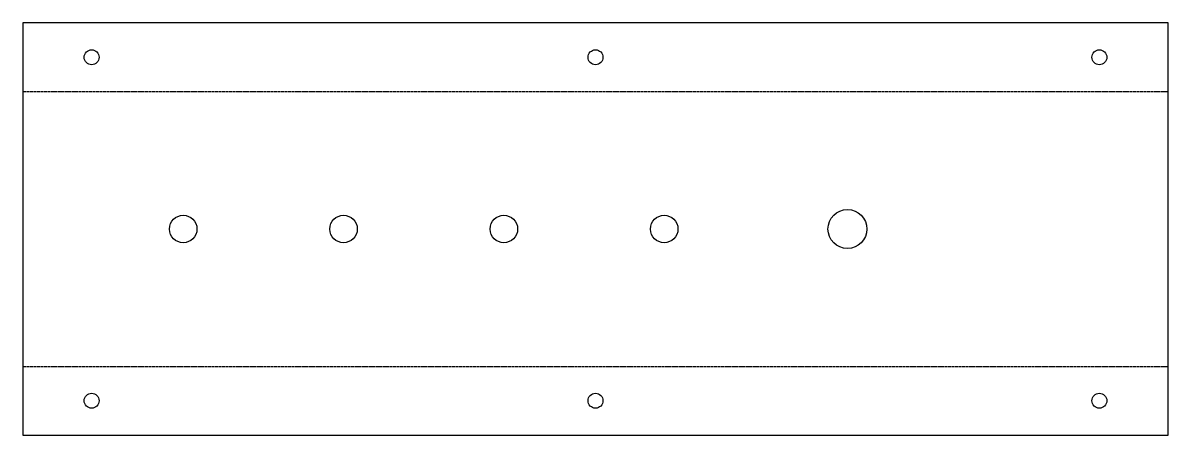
# Model space of a CAD drawing. Header units: millimetres. Extents: x 0 to 500, y 0 to 180.
import ezdxf

# ---------------------------------------------------------------- set-up
doc = ezdxf.new("R2010")
doc.units = ezdxf.units.MM
doc.linetypes.add('DASHED', pattern=[1.524, 1.27, -0.254])
doc.layers.add('REZ', color=1, linetype='Continuous')
doc.layers.add('SAVIJANJE', color=5, linetype='DASHED')

msp = doc.modelspace()

# ---------------------------------------------------------------- linework, layer by layer
at = {"layer": 'REZ'}
msp.add_lwpolyline([(0, 0), (500, 0), (500, 180), (0, 180)], close=True, dxfattribs=at)
for centre, radius in [((30, 165), 3.25), ((250, 165), 3.25), ((470, 165), 3.25), ((70, 90), 6), ((140, 90), 6), ((210, 90), 6), ((280, 90), 6), ((360, 90), 8.5), ((30, 15), 3.25), ((250, 15), 3.25), ((470, 15), 3.25)]:
    msp.add_circle(centre, radius, dxfattribs=at)
at = {"layer": 'SAVIJANJE'}
for p, q in [((0, 150), (500, 150)), ((0, 30), (500, 30))]:
    msp.add_line(p, q, dxfattribs=at)

doc.saveas('drawing.dxf')
